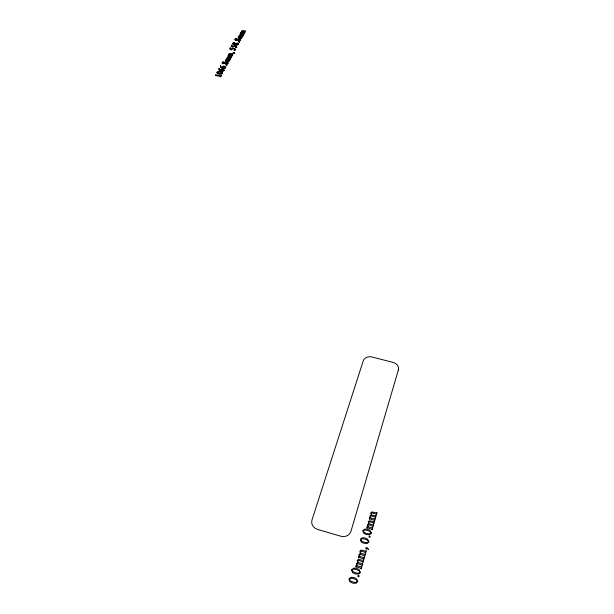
<?xml version="1.0" encoding="UTF-8"?>
<svg xmlns="http://www.w3.org/2000/svg" width="614" height="614" viewBox="0 0 614 614"><rect width="100%" height="100%" fill="white"/><g stroke="black" fill="none" stroke-linecap="round" stroke-linejoin="round"><path stroke-width="0.92" d="M243.512 34.86C243.282 33.954 238.37 34.131 240.795 33.448L240.596 32.511L241.594 32.097L241.348 31.137L242.169 30.7L245.661 30.907L245.04 32.051L242.799 31.199L241.663 31.437L241.855 32.097L244.456 32.542C245.531 31.383 244.034 34.392 244.149 33.095L240.911 32.818L241.087 33.486L244.142 33.701L242.829 36.111L240.588 35.251L239.445 35.497L239.637 36.157L242.246 36.602C243.328 35.435 241.824 38.475 241.939 37.162L238.685 36.886L238.861 37.561L241.54 38.022C243.351 39.365 235.799 38.168 238.57 37.523L238.37 36.571L239.376 36.157L239.13 35.19L239.959 34.752L243.459 34.96M374.463 520.296C374.325 522.836 376.06 516.589 374.809 518.984L370.787 517.986L370.403 516.535L371.217 515.929L375.223 517.118C375.208 519.958 377.019 513.504 375.568 515.913L371.654 514.962L371.255 513.534L371.977 512.882L376.129 514.102C376.037 516.804 377.787 510.564 376.497 512.882L371.869 511.93L370.733 512.89L371.278 514.969L369.889 515.867L370.357 517.909C368.6 516.313 369.528 520.956 370.042 518.899L374.463 520.296M371.969 529.214C371.815 531.778 373.581 525.461 372.314 527.879L368.27 526.873L367.886 525.4L368.707 524.793L372.736 525.991C372.713 528.861 374.548 522.33 373.082 524.778L369.152 523.811L368.745 522.368L369.474 521.7L373.65 522.944C373.558 525.668 375.323 519.36 374.018 521.708L369.367 520.741L368.223 521.708L368.768 523.819L367.364 524.724L367.832 526.797C366.09 525.185 367.003 529.882 367.517 527.802L371.969 529.214M240.619 39.557L239.851 41.031L238.716 41.138L237.564 40.14L235.661 40.486L234.909 40.017L234.932 39.204L236.605 38.544L237.557 39.534L239.79 39.073L240.619 39.557M238.462 43.525L237.687 45.014L236.543 45.121L235.392 44.124L233.481 44.461L232.721 43.993L232.752 43.18L234.433 42.504L235.385 43.502L237.626 43.049L238.462 43.525M363.634 558.917C363.473 561.587 365.299 555.025 363.995 557.535L359.881 556.491L359.497 554.956L360.334 554.327L364.44 555.57C364.401 558.556 366.305 551.771 364.8 554.304L360.794 553.306L360.387 551.802L361.139 551.119L365.391 552.408C365.276 555.24 367.111 548.678 365.775 551.119L361.032 550.121L359.865 551.126L360.41 553.314L358.967 554.258L359.436 556.407C357.632 554.749 358.576 559.607 359.106 557.451L363.634 558.917M235.661 47.785L236.743 47.508L236.705 46.349L235.415 45.628L233.796 45.72L232.43 46.741L231.839 46.372C233.389 44.906 231.087 44.216 231.163 46.28L232.89 47.286L233.658 46.495L235.576 46.088L236.605 47.132L235.661 47.785M361.009 568.295C360.832 570.997 362.69 564.35 361.37 566.899L357.233 565.839L356.849 564.289L357.693 563.644L361.823 564.911C361.776 567.935 363.703 561.066 362.183 563.629L358.154 562.616L357.755 561.096L358.507 560.398L362.782 561.703C362.659 564.573 364.524 557.934 363.166 560.398L358.399 559.392L357.225 560.405L357.77 562.624L356.32 563.575L356.788 565.755C354.969 564.082 355.92 568.994 356.45 566.814L361.009 568.295M234.195 50.471L235.285 50.195L235.246 49.028L233.957 48.306L232.33 48.399L230.964 49.427L230.365 49.059C231.923 47.585 229.613 46.887 229.69 48.959L231.424 49.972L232.199 49.174L234.118 48.767L235.147 49.811L234.195 50.471M227.994 62.797L227.971 63.664L227.188 64.34L226.029 64.447L224.862 63.411L222.905 63.764L222.145 63.273L222.184 62.428L223.895 61.738L224.862 62.766L227.149 62.29L227.994 62.797M229.16 54.308L229.344 54.991L232 55.46C233.12 54.247 231.555 57.394 231.685 56.035L228.37 55.744L228.546 56.45L231.271 56.933C233.136 58.345 225.407 57.01 228.247 56.411L228.055 55.421L229.083 54.999L228.845 53.994L229.69 53.533L233.251 53.748L232.606 54.945L230.327 54.055L229.16 54.308M226.842 58.545L227.026 59.243L229.69 59.704C230.818 58.491 229.237 61.661 229.367 60.287L226.044 60.003L226.221 60.702L228.953 61.193C230.833 62.59 223.059 61.346 225.921 60.671L225.729 59.673L226.766 59.243L226.52 58.23L227.38 57.77L230.956 57.985L230.296 59.19L228.009 58.292L226.842 58.545M220.549 65.498L220.71 66.673L222.045 67.632L222.084 66.834L222.936 66.205L224.402 66.182L225.599 66.788L225.76 67.74L224.594 68.469L222.552 68.484L220.449 67.195L220.549 65.498M219.021 68.284L219.183 69.459L220.526 70.426L220.556 69.62L221.416 68.983L222.882 68.968L224.079 69.574L224.24 70.533L223.074 71.27L221.025 71.278L218.922 69.988L219.021 68.284M367.026 548.279L366.665 549.069L365.675 548.824L366.082 547.642L367.018 547.604L368.592 549.499L367.026 548.279M215.806 75.537C213.703 73.465 219.313 76.075 221.04 75.783C222.253 74.179 220.157 78.247 220.618 76.466L215.806 75.537M398.379 369.943L350.955 531.294A8.151 7.514 13.6 0 1 340.947 536.252L317.469 529.391A8.089 7.475 8.3 0 1 311.996 519.966L363.235 360.863A7.253 5.956 8 0 1 372.023 356.995L393.029 362.39A7.299 5.986 9.9 0 1 398.379 369.943M233.857 52.697L232.913 52.942L233.896 52.39L234.855 53.264L233.903 52.65M358.162 575.564L357.893 576.523L358.906 576.83L359.175 575.863L358.162 575.564M369.244 536.114L368.983 537.027L369.973 537.319L370.234 536.406L369.244 536.114M357.739 581.688L356.059 583.3L352.528 583.131L349.873 581.742L348.921 578.987L351.054 577.298L354.055 577.544L356.327 578.626L357.739 581.688M360.318 572.486L358.645 574.082L355.138 573.913L352.497 572.54L351.546 569.815L353.664 568.15L356.65 568.387L358.906 569.454L360.318 572.486M368.876 541.932L367.249 543.467L363.81 543.306L361.209 541.978L360.264 539.361L362.329 537.764L365.261 537.994L367.479 539.023L368.876 541.932M371.324 533.19L369.705 534.71L366.289 534.548L363.703 533.236L362.759 530.649L364.808 529.068L367.725 529.299L369.927 530.312L371.324 533.19M222.905 62.137L222.368 62.559L222.882 63.303L224.609 62.889L222.905 62.137M235.638 38.928L235.116 39.327L235.63 40.04L237.311 39.649L235.638 38.928M233.466 42.896L232.936 43.302L233.45 44.016L235.139 43.625L233.466 42.896M226.29 65.122L226.336 65.721L226.98 65.514L226.29 65.122M238.984 41.783L239.038 42.351L239.66 42.151L238.984 41.783M227.756 63.587L226.152 64.002L225.123 63.296L227.165 62.766L227.756 63.587M238.232 44.292L236.659 44.692L235.646 44.016L237.649 43.502L238.232 44.292M240.396 40.317L238.831 40.708L237.818 40.033L239.813 39.526L240.396 40.317M222.621 73.496L221.385 74.233L219.006 74.148L217.295 73.511L216.803 72.252L218.346 71.485L220.365 71.6L221.838 72.099L222.621 73.496M357.402 581.504L355.391 582.471L353.027 581.988L350.609 581.044L349.251 579.117L351.361 578.234L353.871 578.772L356.726 579.984L357.402 581.504M225.522 67.655L223.12 68.031L222.337 67.149L224.448 66.742L225.522 67.655M224.003 70.449L221.593 70.825L220.81 69.942L222.928 69.535L224.003 70.449M359.981 572.309L357.977 573.261L355.636 572.778L353.234 571.849L351.876 569.946L353.971 569.078L356.465 569.608L359.305 570.805L359.981 572.309M368.546 541.763L366.589 542.676L364.286 542.216L361.922 541.318L360.587 539.491L362.628 538.655L365.084 539.161L367.878 540.312L368.546 541.763M370.994 533.021L369.052 533.927L366.758 533.474L364.409 532.584L363.081 530.772L365.107 529.951L367.548 530.45L370.326 531.594L370.994 533.021M222.398 73.419L219.413 73.626L217.018 72.314L220.165 72.16L222.03 72.721L222.398 73.419"/></g></svg>
